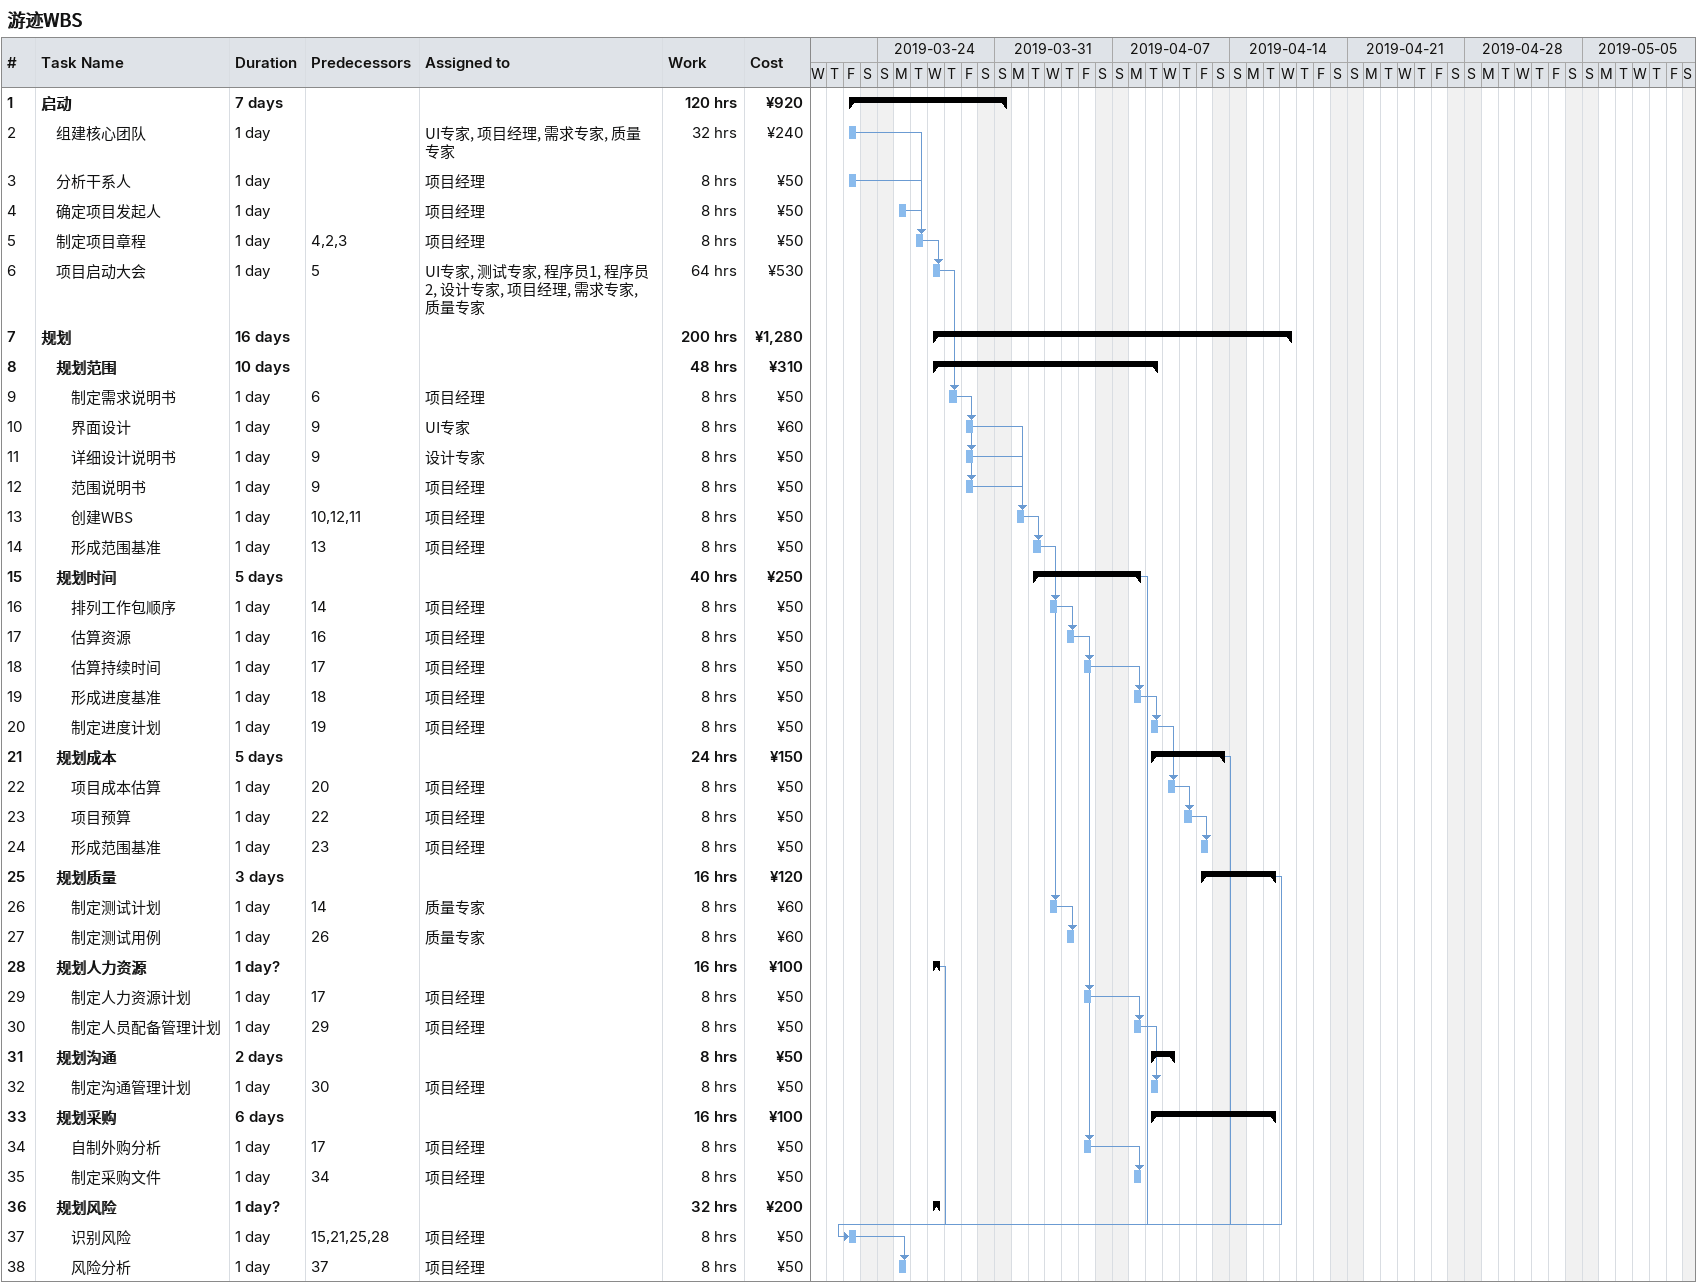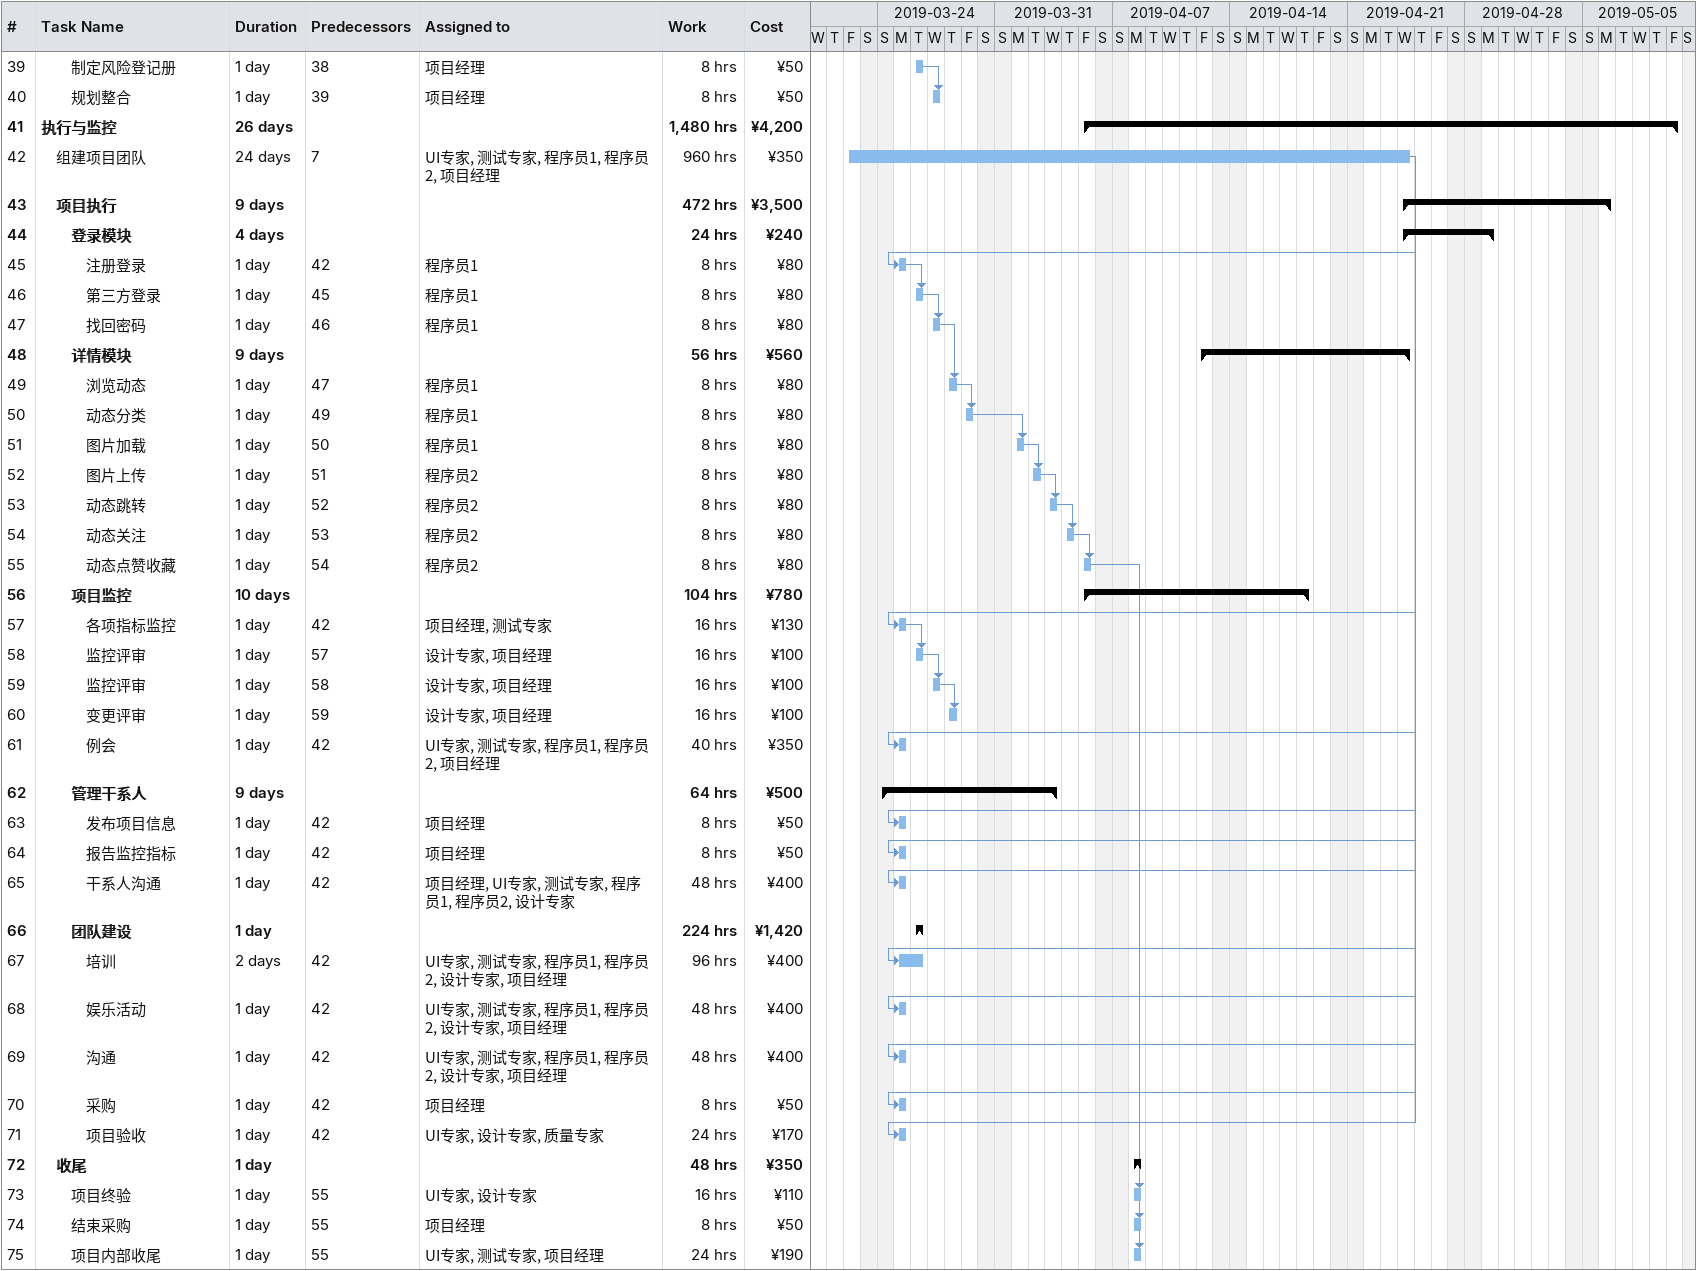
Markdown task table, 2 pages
游迹WBS

| ID | Level | Task | Duration | Start | Finish | Predecessors | Resources | Work (h) | Cost (¥) |
|---|---|---|---|---|---|---|---|---|---|
| 1 | 1 | **启动** | 7d | 2019-03-22 | 2019-03-31 |  |  | 120 | 920 |
| 2 | 2 | 组建核心团队 | 1d | 2019-03-22 | 2019-03-22 |  | UI专家, 项目经理, 需求专家, 质量专家 | 32 | 240 |
| 3 | 2 | 分析干系人 | 1d | 2019-03-22 | 2019-03-22 |  | 项目经理 | 8 | 50 |
| 4 | 2 | 确定项目发起人 | 1d | 2019-03-25 | 2019-03-25 |  | 项目经理 | 8 | 50 |
| 5 | 2 | 制定项目章程 | 1d | 2019-03-26 | 2019-03-26 | 4, 2, 3 | 项目经理 | 8 | 50 |
| 6 | 2 | 项目启动大会 | 1d | 2019-03-27 | 2019-03-27 | 5 | UI专家, 测试专家, 程序员1, 程序员2, 设计专家, 项目经理, 需求专家, 质量专家 | 64 | 530 |
| 7 | 1 | **规划** | 16d | 2019-03-27 | 2019-04-17 |  |  | 200 | 1280 |
| 8 | 2 | **规划范围** | 10d | 2019-03-27 | 2019-04-09 |  |  | 48 | 310 |
| 9 | 3 | 制定需求说明书 | 1d | 2019-03-28 | 2019-03-28 | 6 | 项目经理 | 8 | 50 |
| 10 | 3 | 界面设计 | 1d | 2019-03-29 | 2019-03-29 | 9 | UI专家 | 8 | 60 |
| 11 | 3 | 详细设计说明书 | 1d | 2019-03-29 | 2019-03-29 | 9 | 设计专家 | 8 | 50 |
| 12 | 3 | 范围说明书 | 1d | 2019-03-29 | 2019-03-29 | 9 | 项目经理 | 8 | 50 |
| 13 | 3 | 创建WBS | 1d | 2019-04-01 | 2019-04-01 | 10, 12, 11 | 项目经理 | 8 | 50 |
| 14 | 3 | 形成范围基准 | 1d | 2019-04-02 | 2019-04-02 | 13 | 项目经理 | 8 | 50 |
| 15 | 2 | **规划时间** | 5d | 2019-04-02 | 2019-04-08 |  |  | 40 | 250 |
| 16 | 3 | 排列工作包顺序 | 1d | 2019-04-03 | 2019-04-03 | 14 | 项目经理 | 8 | 50 |
| 17 | 3 | 估算资源 | 1d | 2019-04-04 | 2019-04-04 | 16 | 项目经理 | 8 | 50 |
| 18 | 3 | 估算持续时间 | 1d | 2019-04-05 | 2019-04-05 | 17 | 项目经理 | 8 | 50 |
| 19 | 3 | 形成进度基准 | 1d | 2019-04-08 | 2019-04-08 | 18 | 项目经理 | 8 | 50 |
| 20 | 3 | 制定进度计划 | 1d | 2019-04-09 | 2019-04-09 | 19 | 项目经理 | 8 | 50 |
| 21 | 2 | **规划成本** | 5d | 2019-04-09 | 2019-04-13 |  |  | 24 | 150 |
| 22 | 3 | 项目成本估算 | 1d | 2019-04-10 | 2019-04-10 | 20 | 项目经理 | 8 | 50 |
| 23 | 3 | 项目预算 | 1d | 2019-04-11 | 2019-04-11 | 22 | 项目经理 | 8 | 50 |
| 24 | 3 | 形成范围基准 | 1d | 2019-04-12 | 2019-04-12 | 23 | 项目经理 | 8 | 50 |
| 25 | 2 | **规划质量** | 3d | 2019-04-12 | 2019-04-16 |  |  | 16 | 120 |
| 26 | 3 | 制定测试计划 | 1d | 2019-04-03 | 2019-04-03 | 14 | 质量专家 | 8 | 60 |
| 27 | 3 | 制定测试用例 | 1d | 2019-04-04 | 2019-04-04 | 26 | 质量专家 | 8 | 60 |
| 28 | 2 | **规划人力资源** | 1d? | 2019-03-27 | 2019-03-27 |  |  | 16 | 100 |
| 29 | 3 | 制定人力资源计划 | 1d | 2019-04-05 | 2019-04-05 | 17 | 项目经理 | 8 | 50 |
| 30 | 3 | 制定人员配备管理计划 | 1d | 2019-04-08 | 2019-04-08 | 29 | 项目经理 | 8 | 50 |
| 31 | 2 | **规划沟通** | 2d | 2019-04-09 | 2019-04-10 |  |  | 8 | 50 |
| 32 | 3 | 制定沟通管理计划 | 1d | 2019-04-09 | 2019-04-09 | 30 | 项目经理 | 8 | 50 |
| 33 | 2 | **规划采购** | 6d | 2019-04-09 | 2019-04-16 |  |  | 16 | 100 |
| 34 | 3 | 自制外购分析 | 1d | 2019-04-05 | 2019-04-05 | 17 | 项目经理 | 8 | 50 |
| 35 | 3 | 制定采购文件 | 1d | 2019-04-08 | 2019-04-08 | 34 | 项目经理 | 8 | 50 |
| 36 | 2 | **规划风险** | 1d? | 2019-03-27 | 2019-03-27 |  |  | 32 | 200 |
| 37 | 3 | 识别风险 | 1d | 2019-03-22 | 2019-03-22 | 15, 21, 25, 28 | 项目经理 | 8 | 50 |
| 38 | 3 | 风险分析 | 1d | 2019-03-25 | 2019-03-25 | 37 | 项目经理 | 8 | 50 |
| 39 | 3 | 制定风险登记册 | 1d | 2019-03-26 | 2019-03-26 | 38 | 项目经理 | 8 | 50 |
| 40 | 3 | 规划整合 | 1d | 2019-03-27 | 2019-03-27 | 39 | 项目经理 | 8 | 50 |
| 41 | 1 | **执行与监控** | 26d | 2019-04-05 | 2019-05-10 |  |  | 1480 | 4200 |
| 42 | 2 | 组建项目团队 | 24d | 2019-03-22 | 2019-04-24 | 7 | UI专家, 测试专家, 程序员1, 程序员2, 项目经理 | 960 | 350 |
| 43 | 2 | **项目执行** | 9d | 2019-04-24 | 2019-05-06 |  |  | 472 | 3500 |
| 44 | 3 | **登录模块** | 4d | 2019-04-24 | 2019-04-29 |  |  | 24 | 240 |
| 45 | 4 | 注册登录 | 1d | 2019-03-25 | 2019-03-25 | 42 | 程序员1 | 8 | 80 |
| 46 | 4 | 第三方登录 | 1d | 2019-03-26 | 2019-03-26 | 45 | 程序员1 | 8 | 80 |
| 47 | 4 | 找回密码 | 1d | 2019-03-27 | 2019-03-27 | 46 | 程序员1 | 8 | 80 |
| 48 | 3 | **详情模块** | 9d | 2019-04-12 | 2019-04-24 |  |  | 56 | 560 |
| 49 | 4 | 浏览动态 | 1d | 2019-03-28 | 2019-03-28 | 47 | 程序员1 | 8 | 80 |
| 50 | 4 | 动态分类 | 1d | 2019-03-29 | 2019-03-29 | 49 | 程序员1 | 8 | 80 |
| 51 | 4 | 图片加载 | 1d | 2019-04-01 | 2019-04-01 | 50 | 程序员1 | 8 | 80 |
| 52 | 4 | 图片上传 | 1d | 2019-04-02 | 2019-04-02 | 51 | 程序员2 | 8 | 80 |
| 53 | 4 | 动态跳转 | 1d | 2019-04-03 | 2019-04-03 | 52 | 程序员2 | 8 | 80 |
| 54 | 4 | 动态关注 | 1d | 2019-04-04 | 2019-04-04 | 53 | 程序员2 | 8 | 80 |
| 55 | 4 | 动态点赞收藏 | 1d | 2019-04-05 | 2019-04-05 | 54 | 程序员2 | 8 | 80 |
| 56 | 3 | **项目监控** | 10d | 2019-04-05 | 2019-04-18 |  |  | 104 | 780 |
| 57 | 4 | 各项指标监控 | 1d | 2019-03-25 | 2019-03-25 | 42 | 项目经理, 测试专家 | 16 | 130 |
| 58 | 4 | 监控评审 | 1d | 2019-03-26 | 2019-03-26 | 57 | 设计专家, 项目经理 | 16 | 100 |
| 59 | 4 | 监控评审 | 1d | 2019-03-27 | 2019-03-27 | 58 | 设计专家, 项目经理 | 16 | 100 |
| 60 | 4 | 变更评审 | 1d | 2019-03-28 | 2019-03-28 | 59 | 设计专家, 项目经理 | 16 | 100 |
| 61 | 4 | 例会 | 1d | 2019-03-25 | 2019-03-25 | 42 | UI专家, 测试专家, 程序员1, 程序员2, 项目经理 | 40 | 350 |
| 62 | 3 | **管理干系人** | 9d | 2019-03-24 | 2019-04-03 |  |  | 64 | 500 |
| 63 | 4 | 发布项目信息 | 1d | 2019-03-25 | 2019-03-25 | 42 | 项目经理 | 8 | 50 |
| 64 | 4 | 报告监控指标 | 1d | 2019-03-25 | 2019-03-25 | 42 | 项目经理 | 8 | 50 |
| 65 | 4 | 干系人沟通 | 1d | 2019-03-25 | 2019-03-25 | 42 | 项目经理, UI专家, 测试专家, 程序员1, 程序员2, 设计专家 | 48 | 400 |
| 66 | 3 | **团队建设** | 1d | 2019-03-26 | 2019-03-26 |  |  | 224 | 1420 |
| 67 | 4 | 培训 | 2d | 2019-03-25 | 2019-03-26 | 42 | UI专家, 测试专家, 程序员1, 程序员2, 设计专家, 项目经理 | 96 | 400 |
| 68 | 4 | 娱乐活动 | 1d | 2019-03-25 | 2019-03-25 | 42 | UI专家, 测试专家, 程序员1, 程序员2, 设计专家, 项目经理 | 48 | 400 |
| 69 | 4 | 沟通 | 1d | 2019-03-25 | 2019-03-25 | 42 | UI专家, 测试专家, 程序员1, 程序员2, 设计专家, 项目经理 | 48 | 400 |
| 70 | 4 | 采购 | 1d | 2019-03-25 | 2019-03-25 | 42 | 项目经理 | 8 | 50 |
| 71 | 4 | 项目验收 | 1d | 2019-03-25 | 2019-03-25 | 42 | UI专家, 设计专家, 质量专家 | 24 | 170 |
| 72 | 2 | **收尾** | 1d | 2019-04-08 | 2019-04-08 |  |  | 48 | 350 |
| 73 | 3 | 项目终验 | 1d | 2019-04-08 | 2019-04-08 | 55 | UI专家, 设计专家 | 16 | 110 |
| 74 | 3 | 结束采购 | 1d | 2019-04-08 | 2019-04-08 | 55 | 项目经理 | 8 | 50 |
| 75 | 3 | 项目内部收尾 | 1d | 2019-04-08 | 2019-04-08 | 55 | UI专家, 测试专家, 项目经理 | 24 | 190 |
